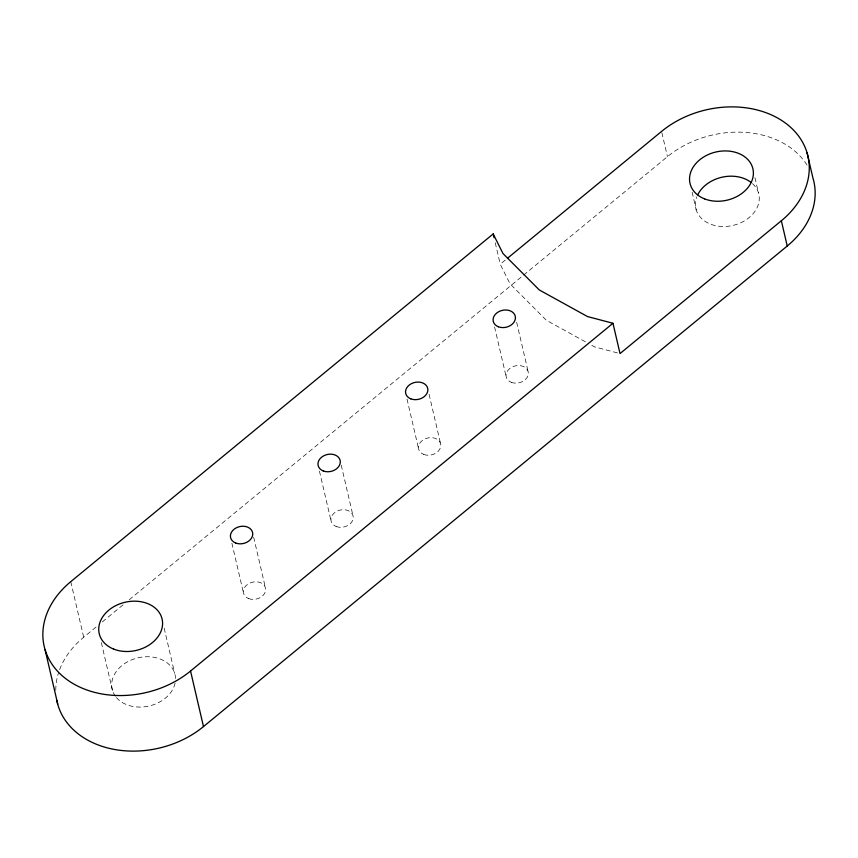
<?xml version="1.0" encoding="UTF-8"?>
<svg xmlns="http://www.w3.org/2000/svg" width="858" height="858" viewBox="0 0 858 858"><rect width="100%" height="100%" fill="white"/><g stroke="black" fill="none" stroke-linecap="round" stroke-linejoin="round"><path stroke-width="0.64" stroke-dasharray="4.29 3.22" d="M585.392 341.806L546.342 320.259L510.027 283.816L500.235 264.232L506.435 259.127M59.61 669.648A88.76 67.996 -13.1 0 1 83.698 637.237L97.147 626.158M102.327 621.9L123.026 604.858M129.236 599.742L522.543 275.965M523.584 275.107L667.449 156.671A88.76 67.996 -13.1 0 1 807.721 166.195M617.481 352.917L594.583 346.879L589.993 344.348M754.933 177.67L758.451 192.825M692.116 192.192L696.235 209.878M661.861 132.679L667.449 156.671M516.655 322.265L528.078 371.364M495.238 242.76L500.235 264.232M494.573 326.941L506.306 377.338M429.086 394.348L440.519 443.447M407.014 399.024L418.736 449.42M341.227 465.133L352.949 515.54M319.444 471.106L331.177 521.503M253.668 537.215L265.39 587.623M231.885 543.189L243.608 593.586M164.178 628.153L174.7 673.38M101.351 642.621L112.473 690.433M70.764 581.67L83.698 637.237M55.781 690.25A88.76 67.996 -13.1 0 1 58.719 672.189M175.086 683.097A32.272 24.721 -13.1 0 1 149.41 705.941A32.272 24.721 -13.1 0 1 116.077 697.157M115.401 696.267A32.272 24.721 -13.1 0 1 135.596 658.461A32.272 24.721 -13.1 0 1 175.515 678.496M752.498 183.612A32.272 24.721 -13.1 0 1 733.172 225.375A32.272 24.721 -13.1 0 1 696.803 196.89M511.271 382.325A11.293 8.655 -13.1 0 0 528.356 373.616A11.293 8.655 -13.1 0 0 511.947 367.117A11.293 8.655 -13.1 0 0 511.271 382.325M423.702 454.408A11.293 8.655 -13.1 0 0 440.798 445.699A11.293 8.655 -13.1 0 0 424.378 439.199A11.293 8.655 -13.1 0 0 423.702 454.408M336.143 526.49A11.293 8.655 -13.1 0 0 353.239 517.782A11.293 8.655 -13.1 0 0 336.819 511.282A11.293 8.655 -13.1 0 0 336.143 526.49M248.584 598.573A11.293 8.655 -13.1 0 0 265.669 589.864A11.293 8.655 -13.1 0 0 249.249 583.365A11.293 8.655 -13.1 0 0 248.584 598.573"/><path stroke-width="1.29" d="M612.966 323.273L587.526 316.57L539.285 289.95L502.97 253.507L493.178 233.923L70.764 581.67A88.76 67.996 -13.1 0 0 66.441 679.204A88.76 67.996 -13.1 0 0 190.551 671.02L612.966 323.273L620.023 353.582L781.359 220.763A88.76 67.996 -13.1 0 0 785.681 123.23A88.76 67.996 -13.1 0 0 661.572 131.413L507.475 258.269M45.099 649.785L58.033 705.351A88.76 67.996 -13.1 0 0 203.485 726.587L787.236 246.021A88.76 67.996 -13.1 0 0 812.901 177.906L807.024 152.649M781.359 220.763L787.236 246.021M493.178 233.923L494.058 237.709M190.551 671.02L203.485 726.587M57.679 704.139A88.76 67.996 -13.1 0 1 56.8 700.439M697.736 194.755A32.272 24.721 -13.1 0 1 750.696 182.132M704.547 198.863A32.272 24.721 -13.1 0 0 753.378 173.992A32.272 24.721 -13.1 0 0 706.466 155.427A32.272 24.721 -13.1 0 0 704.547 198.863M113.739 649.109A32.272 24.721 -13.1 0 0 162.57 624.238A32.272 24.721 -13.1 0 0 115.658 605.673A32.272 24.721 -13.1 0 0 113.739 649.109M498.337 326.759A11.293 8.655 -13.1 0 0 515.433 318.05A11.293 8.655 -13.1 0 0 499.013 311.551A11.293 8.655 -13.1 0 0 498.337 326.759M410.778 398.841A11.293 8.655 -13.1 0 0 427.863 390.133A11.293 8.655 -13.1 0 0 411.454 383.633A11.293 8.655 -13.1 0 0 410.778 398.841M323.209 470.924A11.293 8.655 -13.1 0 0 340.304 462.215A11.293 8.655 -13.1 0 0 323.884 455.716A11.293 8.655 -13.1 0 0 323.209 470.924M235.65 543.007A11.293 8.655 -13.1 0 0 252.745 534.298A11.293 8.655 -13.1 0 0 236.325 527.799A11.293 8.655 -13.1 0 0 235.65 543.007"/></g></svg>
